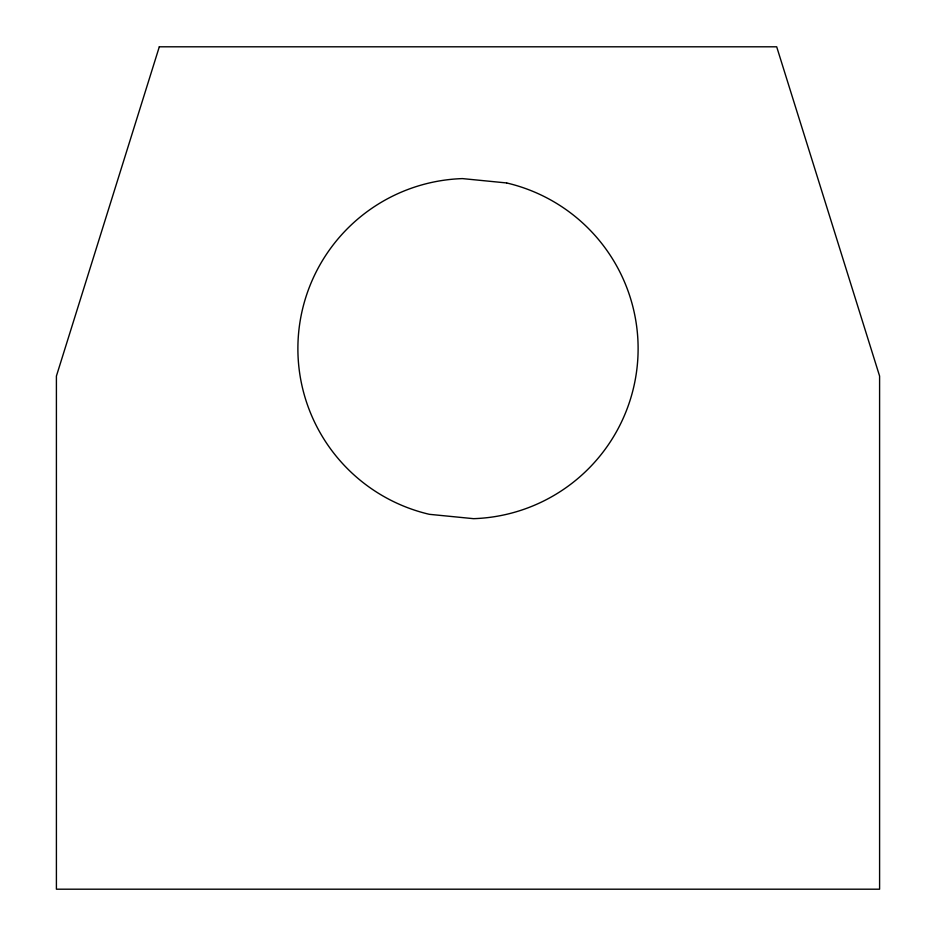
<?xml version="1.0" encoding="UTF-8"?>
<svg xmlns="http://www.w3.org/2000/svg" width="936" height="936" viewBox="0 0 936 936"><rect width="100%" height="100%" fill="white"/><g stroke="black" fill="none" stroke-linecap="round" stroke-linejoin="round"><path stroke-width="1.4" d="M159.307 46.8L56.406 376.073L56.406 889.2L879.594 889.2L879.594 376.073L776.693 46.8L159.307 46.8M506.633 182.953L462.431 178.6A170.13 170.13 0 0 0 429.367 514.32L473.569 518.673A170.13 170.13 0 0 0 506.633 182.953"/></g></svg>
